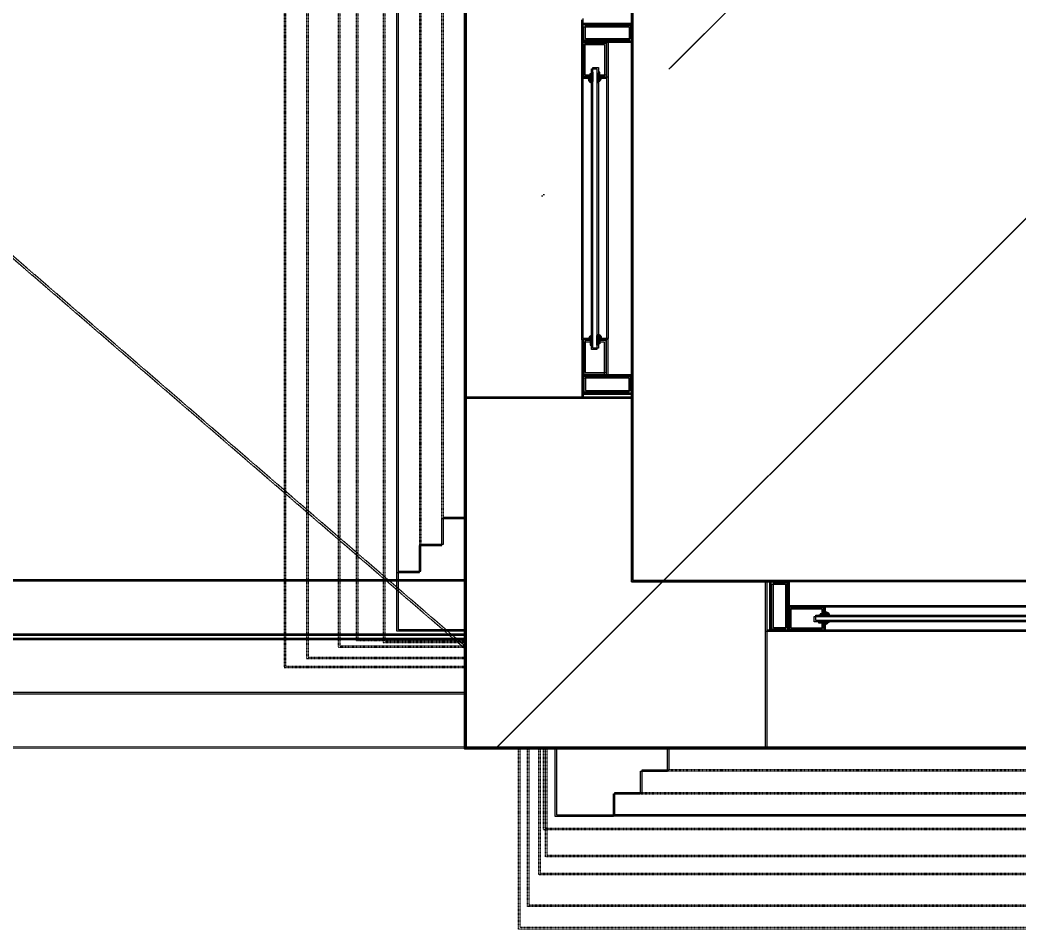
# Model space of a CAD drawing. Header units: inches. Extents: x 4821 to 127877, y 58012 to 433683.
# Drawn here: x 65224 to 67439, y 68505 to 70521 of the extents above; entities that cross this region are included whole.
import ezdxf

# ---------------------------------------------------------------- set-up
doc = ezdxf.new("R2010")
doc.units = ezdxf.units.IN
doc.header["$MEASUREMENT"] = 0
doc.linetypes.add('104-TYPICAL FLOOR$0$HIDDEN', pattern=[0.375, 0.25, -0.125])
doc.linetypes.add('ducT FIRST$0$New Plans (8)$0$HIDDEN', pattern=[0.375, 0.25, -0.125])
for name, color, linetype in [('A-101 Plans Building C$0$A-001 Layout$0$A-WAL-LOW', 41, 'Continuous'), ('A-ELV', 11, 'Continuous'), ('A-LIN-10', 8, 'Continuous'), ('A-WAL-CMU', 7, 'Continuous'), ('A-WALL', 53, 'Continuous'), ('A-WIN', 141, 'Continuous'), ('ducT FIRST$0$New Plans (8)$0$A-FLOR-OVHD', 8, 'ducT FIRST$0$New Plans (8)$0$HIDDEN'), ('HA', 9, 'Continuous')]:
    doc.layers.add(name, color=color, linetype=linetype)

# ---------------------------------------------------------------- blocks, each defined once
blk = doc.blocks.new('nn win')
for points in [[(1073782.3, -1333384.7, 0.506094), (1073772.7, -1333379.1), (1073772.7, -1333381.8), (1073761.4, -1333381.8), (1073761.4, -1333384.7)], [(1073782.3, -1333396.7, -0.506094), (1073772.7, -1333402.3), (1073772.7, -1333399.7), (1073761.4, -1333399.7), (1073761.4, -1333396.7)], [(1074343.1, -1333384.7, -0.506094), (1074352.7, -1333379.1), (1074352.7, -1333381.8), (1074364, -1333381.8), (1074364, -1333384.7)], [(1074343.1, -1333396.7, 0.506094), (1074352.7, -1333402.3), (1074352.7, -1333399.7), (1074364, -1333399.7), (1074364, -1333396.7)]]:
    blk.add_hatch(color=2).paths.add_polyline_path(points)
at = {"color": 2}
for p, q in [((1073652.7, -1333363.2, -517.5), (1073642.7, -1333363.2, -517.5)), ((1074472.7, -1333363.2, -517.5), (1074482.7, -1333363.2, -517.5)), ((1073642.7, -1333473.2, -517.5), (1073652.7, -1333473.2, -517.5)), ((1074482.7, -1333473.2, -517.5), (1074472.7, -1333473.2, -517.5))]:
    blk.add_line(p, q, dxfattribs=at)
for p, q in [((1074352.7, -1333363.2, 517.5), (1073772.7, -1333363.2, -517.5)), ((1073772.7, -1333418.2, -517.5), (1074352.7, -1333418.2, 517.5)), ((1074432.7, -1333473.2, 703), (1073692.7, -1333473.2, -517.5))]:
    blk.add_line(p, q)
at = {"color": 2, "elevation": 1035}
for points in [[(1073652.7, -1333473.2), (1073692.7, -1333473.2), (1073692.7, -1333363.2), (1073692.7, -1333363.2), (1073692.7, -1333363.2), (1073652.7, -1333363.2)], [(1074472.7, -1333473.2), (1074432.7, -1333473.2), (1074432.7, -1333363.2), (1074432.7, -1333363.2), (1074432.7, -1333363.2), (1074472.7, -1333363.2)]]:
    blk.add_lwpolyline(points, close=True, dxfattribs=at)
at = {"color": 9, "elevation": 1035}
for points in [[(1073657.7, -1333468.2), (1073687.7, -1333468.2), (1073687.7, -1333368.2), (1073657.7, -1333368.2)], [(1074467.7, -1333468.2), (1074437.7, -1333468.2), (1074437.7, -1333368.2), (1074467.7, -1333368.2)]]:
    blk.add_lwpolyline(points, close=True, dxfattribs=at)
at = {"color": 2}
for points, elevation in [([(1073772.7, -1333384.7), (1073772.7, -1333363.2), (1073692.7, -1333363.2), (1073692.7, -1333418.2), (1073772.7, -1333418.2), (1073772.7, -1333396.7)], -517.5), ([(1074352.7, -1333384.7), (1074352.7, -1333363.2), (1074432.7, -1333363.2), (1074432.7, -1333418.2), (1074352.7, -1333418.2), (1074352.7, -1333396.7)], 517.5)]:
    blk.add_lwpolyline(points, dxfattribs=dict(at, elevation=elevation))
at = {"color": 9}
for points, elevation in [([(1073768.2, -1333384.7), (1073768.2, -1333367.7), (1073697.2, -1333367.7), (1073697.2, -1333413.7), (1073768.2, -1333413.7), (1073768.2, -1333396.7)], -517.5), ([(1074357.2, -1333384.7), (1074357.2, -1333367.7), (1074428.2, -1333367.7), (1074428.2, -1333413.7), (1074357.2, -1333413.7), (1074357.2, -1333396.7)], 517.5)]:
    blk.add_lwpolyline(points, dxfattribs=dict(at, elevation=elevation))
at = {"elevation": 1035}
blk.add_lwpolyline([(1073751.4, -1333396.7), (1074374, -1333396.7), (1074374, -1333384.7), (1073751.4, -1333384.7)], close=True, dxfattribs=at)
at = {"color": 2, "elevation": 1035}
for points in [[(1073782.3, -1333384.7, 0.506094), (1073772.7, -1333379.1), (1073772.7, -1333381.8), (1073761.4, -1333381.8), (1073761.4, -1333384.7)], [(1073782.3, -1333396.7, -0.506094), (1073772.7, -1333402.3), (1073772.7, -1333399.7), (1073761.4, -1333399.7), (1073761.4, -1333396.7)], [(1074343.1, -1333384.7, -0.506094), (1074352.7, -1333379.1), (1074352.7, -1333381.8), (1074364, -1333381.8), (1074364, -1333384.7)], [(1074343.1, -1333396.7, 0.506094), (1074352.7, -1333402.3), (1074352.7, -1333399.7), (1074364, -1333399.7), (1074364, -1333396.7)]]:
    blk.add_lwpolyline(points, format="xyb", close=True, dxfattribs=at)
blk = doc.blocks.new('kr')
at = {"layer": 'A-ELV'}
blk.add_line((1023877.5, -1333095), (1020301.6, -1333095, 0), dxfattribs=at)
at = {"layer": 'A-ELV', "elevation": 0}
blk.add_lwpolyline([(1020171.6, -1333095), (1020301.6, -1333095), (1020301.6, -1333145), (1020361.6, -1333145), (1020361.6, -1333195), (1020421.6, -1333195), (1020421.6, -1333245), (1020171.6, -1333245), (1020171.6, -1333095)], dxfattribs=at)
at = {"layer": 'A-ELV'}
blk.add_lwpolyline([(1024007.5, -1333095), (1023877.5, -1333095), (1023877.5, -1333145), (1023817.5, -1333145), (1023817.5, -1333195), (1023757.5, -1333195), (1023757.5, -1333245), (1024007.5, -1333245), (1024007.5, -1333095)], dxfattribs=at)
at = {"layer": 'A-LIN-10', "linetype": '104-TYPICAL FLOOR$0$HIDDEN', "ltscale": 0.4}
for p, q in [((1020091.2, -1332845, 0), (1020091.2, -1333245, 0)), ((1022307.5, -1332845), (1020091.2, -1332845, 0)), ((1022307.5, -1332845), (1024087.8, -1332845)), ((1024087.8, -1332845), (1024087.8, -1333245)), ((1020111.2, -1332895, 0), (1020111.2, -1333245, 0)), ((1022307.5, -1332895), (1020111.2, -1332895, 0)), ((1022307.5, -1332895), (1024067.8, -1332895)), ((1024067.8, -1332895), (1024067.8, -1333245)), ((1022307.5, -1332965), (1020136.2, -1332965, 0)), ((1020136.2, -1332965, 0), (1020136.2, -1333245, 0)), ((1022307.5, -1332965), (1024042.8, -1332965)), ((1024042.8, -1332965), (1024042.8, -1333245)), ((1020136.2, -1333005, 0), (1020136.2, -1333245, 0)), ((1022307.5, -1333005), (1020151.2, -1333005, 0)), ((1020151.2, -1333005, 0), (1020151.2, -1333245, 0)), ((1022307.5, -1333005), (1024027.8, -1333005)), ((1024027.8, -1333005), (1024027.8, -1333245)), ((1024042.8, -1333005), (1024042.8, -1333245)), ((1020146.6, -1333065, 0), (1020146.6, -1333245, 0)), ((1022307.5, -1333065), (1020146.6, -1333065, 0)), ((1022307.5, -1333065), (1024032.5, -1333065)), ((1024032.5, -1333065), (1024032.5, -1333245)), ((1020361.6, -1333145, 0), (1023817.5, -1333145)), ((1023757.5, -1333195), (1020421.6, -1333195, 0))]:
    blk.add_line(p, q, dxfattribs=at)
blk = doc.blocks.new('FIRST SLAB EDGE')
at = {"layer": 'A-WAL-CMU'}
for p, q in [((1179277.3, -1737934.8), (1179277.3, -1741934.8)), ((1179647.3, -1740113.5), (1179647.3, -1741564.8)), ((1179647.3, -1741564.8, 0), (1179944.1, -1741564.8, 0))]:
    blk.add_line(p, q, dxfattribs=at)
for points, elevation in [([(1179647.3, -1741158.1), (1179277.3, -1741158.1)], 1209.3), ([(1179944.1, -1741564.8), (1179944.1, -1741934.8), (1179276.7, -1741934.8)], 0)]:
    blk.add_lwpolyline(points, dxfattribs=dict(at, elevation=elevation))
for p, xscale, rotation in [((-153967.7, -717666.7, 2057.5), -1.000000000000004, 90), ((159306, -3075179.8, 848.3), -1, 180)]:
    blk.add_blockref('kr', p, dxfattribs=dict(at, xscale=xscale, rotation=rotation))
at = {"layer": 'A-WIN'}
for p, xscale, rotation in [((-153825.9, -666675.4, 1209.3), -1.000000000000004, 90), ((106301.4, -3075038, 0), -1, 180)]:
    blk.add_blockref('nn win', p, dxfattribs=dict(at, xscale=xscale, rotation=rotation))

msp = doc.modelspace()

# ---------------------------------------------------------------- hatches: boundary and pattern name
at = {"layer": 'A-WALL'}
h = msp.add_hatch(dxfattribs=at)
h.set_pattern_fill('ANSI36', color=5, scale=250)
h.set_pattern_definition([(45, (-965082.5, -3813.7), (420.9495, 1543.4815), [1984.375, -396.875, 0, -396.875])])
h.paths.add_polyline_path([(82879, 80856.3), (80100.9, 80856.3), (80100.9, 82528.8), (66213.3, 82528.8), (66213.3, 68907.5), (82879, 68907.5)])
h.paths.add_polyline_path([(51100, 82528.8), (37212.4, 82528.8), (37212.4, 80856.3), (34434.4, 80856.3), (34434.4, 68907.5), (51100, 68907.5)])
h = msp.add_hatch(dxfattribs=at)
h.set_pattern_fill('ANSI36', color=5, scale=250)
h.set_pattern_definition([(45, (-965085.9, -3816.7), (420.9495, 1543.4815), [1984.375, -396.875, 0, -396.875])])
h.paths.add_polyline_path([(82875.6, 80853.3), (80097.5, 80853.3), (80097.5, 82525.9), (66209.9, 82525.9), (66209.9, 68904.5), (82875.6, 68904.5)])
h.paths.add_polyline_path([(51096.6, 82525.9), (37209, 82525.9), (37209, 80853.3), (34431, 80853.3), (34431, 68904.5), (51096.6, 68904.5)])

# ---------------------------------------------------------------- linework, layer by layer
at = {"layer": 'A-101 Plans Building C$0$A-001 Layout$0$A-WAL-LOW', "color": 250}
for p, q in [((66212.2, 69278.9), (51098.1, 69278.8)), ((66208.8, 69275.9), (51094.7, 69275.9)), ((66208.8, 69155.9), (51094.7, 69155.9)), ((66208.8, 69145.9), (51094.7, 69145.9)), ((66212.2, 69158.9), (51098.1, 69158.8)), ((66212.2, 69148.9), (51098.1, 69148.8)), ((66208.7, 69025.9), (51094.7, 69025.9)), ((66212.1, 69028.9), (51098.1, 69028.8))]:
    msp.add_line(p, q, dxfattribs=at)
at = {"layer": 'A-WALL'}
for points in [[(82874.9, 99395.9), (82875, 89400.9), (87604.3, 89400.9), (87604.3, 80603.3), (82874.3, 80603.3), (82874.9, 68904.5), (66209.3, 68904.5), (66209.3, 82275.8), (51096, 82275.8), (51096, 68904.5), (34429, 68904.5), (34429.7, 80603.3), (29699.4, 80603.3), (29696.7, 89400.8), (34429.7, 89400.9), (34429.7, 99395.9), (82874.9, 99395.9)], [(82878.3, 99398.8), (82878.3, 89403.9), (87607.7, 89403.9), (87607.7, 80606.3), (82877.7, 80606.3), (82878.3, 68907.5), (66212.7, 68907.5), (66212.7, 82278.8), (51099.4, 82278.8), (51099.4, 68907.5), (34432.4, 68907.5), (34433.1, 80606.3), (29702.8, 80606.3), (29700.1, 89403.8), (34433.1, 89403.9), (34433.1, 99398.8), (82878.3, 99398.8)]]:
    msp.add_lwpolyline(points, dxfattribs=at)
at = {"layer": 'A-WALL', "elevation": 0}
for points in [[(66212.7, 68907.5), (82878.3, 68907.5), (82878.3, 80856.3), (80100.3, 80856.3), (80100.3, 82528.8), (66212.7, 82528.8), (66212.7, 68907.5)], [(66209.3, 68904.5), (82874.9, 68904.5), (82874.9, 80853.3), (80096.9, 80853.3), (80096.9, 82525.9), (66209.3, 82525.9), (66209.3, 68904.5)], [(66579.3, 69274.5), (66579.3, 70725.9), (66929.3, 70725.9), (66929.3, 71325.9), (66579.3, 71325.9), (66581.9, 72757.4), (67399.5, 72757.4), (67399.5, 75697.4), (66579.3, 75697.4), (66579.3, 79675.9)], [(66582.7, 69277.5), (66582.7, 70728.8), (66932.7, 70728.8), (66932.7, 71328.8), (66582.7, 71328.8), (66585.3, 72760.4), (67402.9, 72760.4), (67402.9, 75700.4), (66582.7, 75700.4), (66582.7, 79678.8)], [(82504.3, 79539.6), (82504.3, 71375.9), (82079.3, 71375.9), (82079.3, 70675.9), (82504.3, 70675.9), (82504.9, 69274.5), (66579.3, 69274.5)], [(82507.7, 79542.6), (82507.7, 71378.8), (82082.7, 71378.8), (82082.7, 70678.8), (82507.7, 70678.8), (82508.3, 69277.5), (66582.7, 69277.5)]]:
    msp.add_lwpolyline(points, dxfattribs=at)
at = {"layer": 'ducT FIRST$0$New Plans (8)$0$A-FLOR-OVHD'}
for points in [[(50980.3, 82275.9), (66208.8, 69127.9)], [(50983.7, 82278.8), (66212.2, 69130.9)]]:
    msp.add_lwpolyline(points, dxfattribs=at)
at = {"layer": 'HA', "elevation": 0}
for points in [[(51096, 68904.5), (34430.4, 68904.5), (34430.4, 80603.3), (29699.4, 80603.3), (29698.8, 89398.6), (34429.7, 89398.6), (34429.7, 99395.9), (82874.9, 99395.9), (82875, 89400.9), (87604.3, 89400.9), (87575.6, 80603.3), (82874.9, 80603.3), (82874.9, 68904.5), (34429, 68907.1)], [(51099.4, 68907.5), (34433.8, 68907.5), (34433.8, 80606.3), (29702.8, 80606.3), (29702.2, 89401.6), (34433.1, 89401.6), (34433.1, 99398.8), (82878.3, 99398.8), (82878.3, 89403.9), (87607.7, 89403.9), (87579, 80606.3), (82878.3, 80606.3), (82878.3, 68907.5), (34432.4, 68910.1)]]:
    msp.add_lwpolyline(points, dxfattribs=at)

# ---------------------------------------------------------------- block references
at = {"layer": 'A-WAL-CMU'}
for p in [(-1113068, 1810839.4, 0), (-1113064.6, 1810842.4, 0)]:
    msp.add_blockref('FIRST SLAB EDGE', p, dxfattribs=at)

doc.saveas('drawing.dxf')
